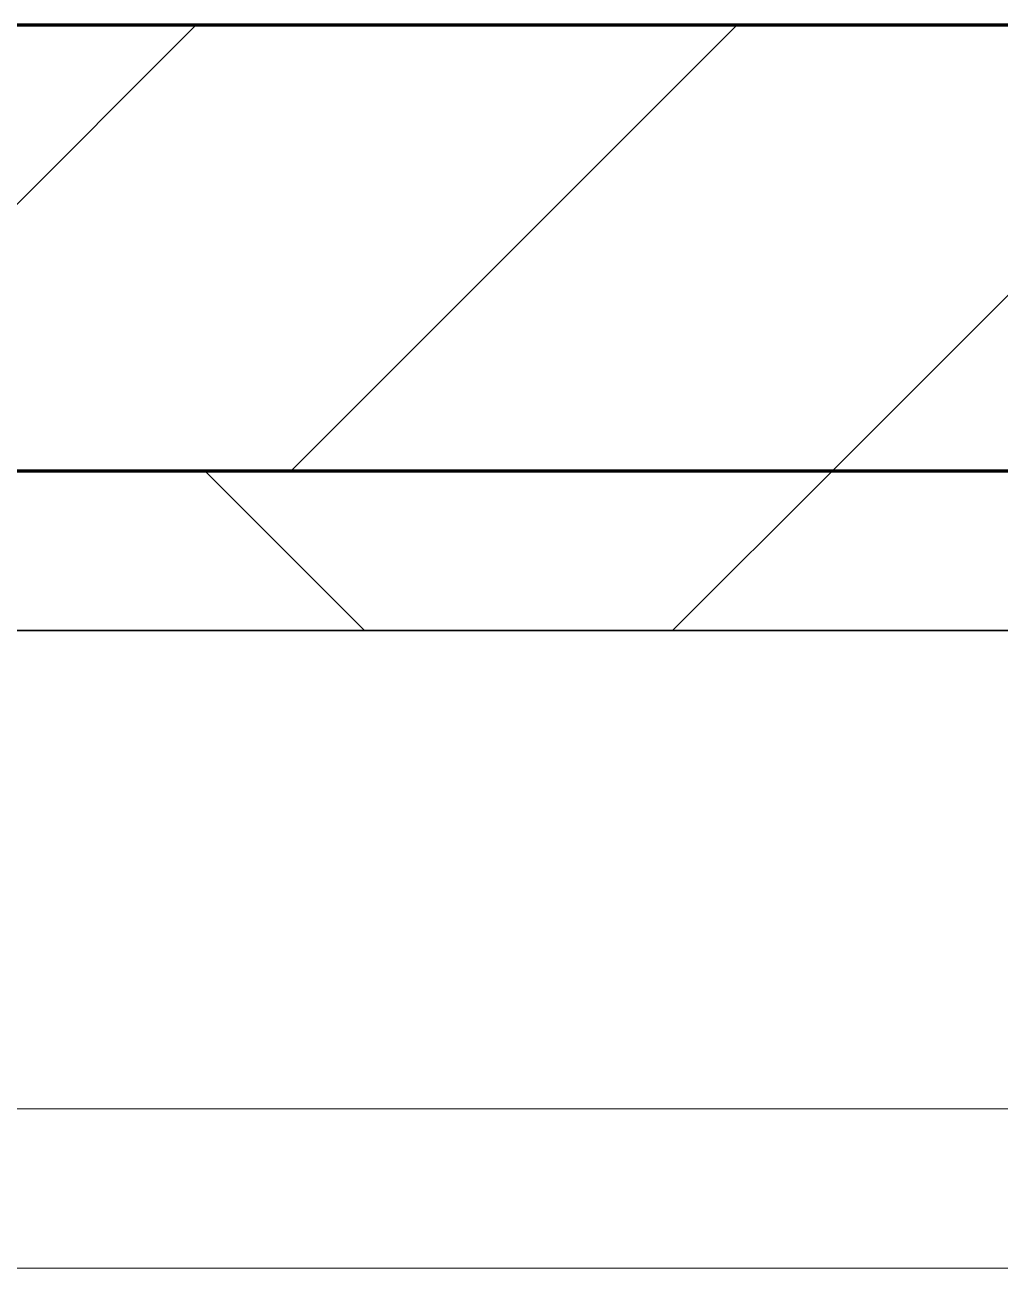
# Model space of a CAD drawing. Header units: millimetres. Extents: x -795739 to -715748, y -34378 to 22353.
# Drawn here: x -722464.2 to -722158.3, y 3879 to 4269 of the extents above; entities that cross this region are included whole.
import ezdxf

# ---------------------------------------------------------------- set-up
doc = ezdxf.new("R2010")
doc.units = ezdxf.units.MM
for name, color, linetype, lineweight in [('A-GLAZ-CURT', 2, 'Continuous', 9), ('A-WALL', 5, 'Continuous', 35), ('A-WALL-FNSH', 2, 'Continuous', 35), ('A-WALL-PATT', 1, 'Continuous', 9)]:
    doc.layers.add(name, color=color, linetype=linetype, lineweight=lineweight)

# ---------------------------------------------------------------- blocks, each defined once
blk = doc.blocks.new('System Panel - DPA-AR_Metal Ceiling Rectangular Panel-V13-4282-01 ENLARGED LOWER PLATFORM LEVEL - REFLECTED CEILING PLAN - SHEET 3')
at = {"layer": 'A-GLAZ-CURT'}
for p, q in [((-724307.37, 4079.02), (-726707.37, 4079.02)), ((-726707.37, 4079.02), (-724307.37, 4079.02)), ((-726707.37, 3929.03), (-724307.37, 3929.03)), ((-724307.37, 3929.03), (-726707.37, 3929.03))]:
    blk.add_line(p, q, dxfattribs=at)
blk = doc.blocks.new('System Panel - DPA-AR_Metal Ceiling Rectangular Panel-V27-4282-01 ENLARGED LOWER PLATFORM LEVEL - REFLECTED CEILING PLAN - SHEET 3')
at = {"layer": 'A-GLAZ-CURT'}
for p, q in [((-773182.37, 3879.03), (-775582.37, 3879.03)), ((-775582.37, 3879.03), (-773182.37, 3879.03))]:
    blk.add_line(p, q, dxfattribs=at)
blk = doc.blocks.new('PPLS-PP19_Custom Tile Pattern - Custom Tile Pattern-V83-4282-01 ENLARGED LOWER PLATFORM LEVEL - REFLECTED CEILING PLAN - SHEET 3')
at = {"layer": 'A-GLAZ-CURT'}
for p, q in [((-300, 0), (300, 0)), ((300, 0), (-300, 0)), ((230.06, 0), (300, 0)), ((-300, -50), (300, -50)), ((300, -50), (-300, -50))]:
    blk.add_line(p, q, dxfattribs=at)
for points, knots in [([(300, 0), (286.53, 0), (254.22, 0), (207.11, 0), (177.41, 0), (159.34, 0), (158.33, 0), (158.3, 0)], [-285.253232, -285.253232, -285.253232, -285.253232, -244.693688, -187.987675, -143.776725, -129.632772, -123.352749, -123.352749, -123.352749, -123.352749]), ([(171.51, 0), (176.48, 0), (193.23, 0), (201.73, 0), (208.81, 0), (213.9, 0), (241.96, 0), (266.73, 0), (281.71, 0), (291.71, 0), (296.52, 0), (297.86, 0), (298.09, 0)], [-7971.819559, -7971.819559, -7971.819559, -7971.819559, -7784.112253, -7606.717214, -7289.299508, -7042.621073, -6582.165592, -6068.460911, -5766.029927, -5566.724884, -5280.360606, -5199.253518, -5199.253518, -5199.253518, -5199.253518]), ([(300, 0), (288.22, 0), (262, 0), (230.43, 0), (219.94, 0), (219.02, 0)], [-12528.858583, -12528.858583, -12528.858583, -12528.858583, -11905.454923, -11162.864862, -10856.732305, -10856.732305, -10856.732305, -10856.732305]), ([(284.76, 0), (284.76, 0), (285.09, 0), (287.47, 0), (293.59, 0), (297.76, 0), (300, 0)], [-4110.630118, -4110.630118, -4110.630118, -4110.630118, -4053.389046, -3959.664717, -3862.421465, -3746.95702, -3746.95702, -3746.95702, -3746.95702]), ([(297.38, 0), (295.84, 0), (291.62, 0), (285.38, 0), (284.87, 0)], [-4803.172655, -4803.172655, -4803.172655, -4803.172655, -4358.271401, -4143.037883, -4143.037883, -4143.037883, -4143.037883])]:
    blk.add_open_spline(points, degree=3, knots=knots, dxfattribs=at)
blk = doc.blocks.new('PPLS-PP19_Custom Tile Pattern - Custom Tile Pattern-V84-4282-01 ENLARGED LOWER PLATFORM LEVEL - REFLECTED CEILING PLAN - SHEET 3')
at = {"layer": 'A-GLAZ-CURT'}
for p, q in [((-300, 0), (300, 0)), ((300, 0), (-300, 0)), ((-293.07, 0), (-282.23, 0)), ((-282.23, 0), (-293.07, 0)), ((-281.82, 0), (-275.75, 0)), ((-275.75, 0), (-281.82, 0)), ((-222.32, 0), (-214.37, 0)), ((-214.37, 0), (-222.32, 0)), ((-213.66, 0), (-205, 0)), ((-205, 0), (-213.66, 0)), ((-300, -50), (300, -50)), ((300, -50), (-300, -50))]:
    blk.add_line(p, q, dxfattribs=at)
at = {"layer": 'A-GLAZ-CURT', "flags": 128}
for points in [[(-300, 0), (-291.56, 0), (-283.3, 0)], [(-146.51, 0), (-150.63, 0), (-155.53, 0), (-160.27, 0), (-164.95, 0), (-169.65, 0), (-174.47, 0), (-179.49, 0), (-184.81, 0), (-190.44, 0), (-196.37, 0), (-202.58, 0), (-209.04, 0), (-215.73, 0), (-222.63, 0), (-229.72, 0), (-236.97, 0), (-244.39, 0), (-251.96, 0), (-259.67, 0), (-267.51, 0), (-275.48, 0), (-283.55, 0), (-291.73, 0), (-300, 0)], [(-282.23, 0), (-275.2, 0), (-267.26, 0), (-259.45, 0), (-251.77, 0), (-244.2, 0), (-236.74, 0), (-229.36, 0), (-222.06, 0), (-214.83, 0)], [(-214.35, 0), (-207.71, 0), (-200.76, 0), (-194.02, 0), (-187.54, 0), (-181.38, 0), (-175.58, 0), (-170.25, 0), (-165.64, 0), (-162.01, 0), (-159.53, 0), (-157.46, 0), (-154.52, 0), (-149.42, 0), (-141.84, 0), (-132.81, 0), (-126.08, 0)], [(-125.17, 0), (-128.55, 0), (-134.16, 0), (-140.03, 0), (-145.5, 0)]]:
    blk.add_lwpolyline(points, dxfattribs=at)
at = {"layer": 'A-GLAZ-CURT'}
for points, knots in [([(-300, 0), (-284.65, 0), (-236.57, 0), (-174.61, 0), (-129.95, 0), (-110.8, 0), (-99.5, 0), (-91.46, 0)], [-5323.127839, -5323.127839, -5323.127839, -5323.127839, -4502.809032, -2700.551212, -1002.059161, -460.363443, 0, 0, 0, 0]), ([(-146.48, 0), (-166.6, 0), (-208.04, 0), (-262.56, 0), (-294.48, 0), (-300, 0)], [-16805.823987, -16805.823987, -16805.823987, -16805.823987, -15131.813646, -13729.592194, -13439.944408, -13439.944408, -13439.944408, -13439.944408]), ([(-146.79, 0), (-147.98, 0), (-149.3, 0), (-158.72, 0), (-174.02, 0), (-185.59, 0), (-209.77, 0), (-232.01, 0), (-255.22, 0), (-262.59, 0), (-264.9, 0), (-265.4, 0)], [-2789.261461, -2789.261461, -2789.261461, -2789.261461, -2477.344047, -2237.412286, -2029.680487, -1755.085331, -1400.429864, -858.079193, -543.655514, -208.940337, 0, 0, 0, 0]), ([(-258.6, 0), (-257.91, 0), (-254.26, 0), (-241.25, 0), (-226.82, 0), (-217.53, 0), (-215.02, 0)], [-5722.54675, -5722.54675, -5722.54675, -5722.54675, -5657.471696, -5413.335975, -5017.494783, -4877.606962, -4877.606962, -4877.606962, -4877.606962]), ([(-214.35, 0), (-217.16, 0), (-222.53, 0), (-231.26, 0), (-233.46, 0), (-234, 0)], [-1124.826741, -1124.826741, -1124.826741, -1124.826741, -978.033455, -846.069444, -682.911962, -682.911962, -682.911962, -682.911962]), ([(-233.49, 0), (-233.44, 0), (-232.38, 0), (-230.74, 0), (-225.3, 0), (-223.63, 0)], [-455.274641, -455.274641, -455.274641, -455.274641, -440.605512, -119.536984, 0, 0, 0, 0]), ([(-214.36, 0), (-213.77, 0), (-210.16, 0), (-200.2, 0), (-185.8, 0), (-171.77, 0), (-158.7, 0), (-157.22, 0)], [-4865.371012, -4865.371012, -4865.371012, -4865.371012, -4832.723979, -4666.091899, -4349.945572, -4000.813434, -3840.635403, -3840.635403, -3840.635403, -3840.635403]), ([(-213.8, 0), (-212.04, 0), (-202.61, 0), (-188.58, 0), (-169.02, 0), (-156.08, 0), (-148.3, 0), (-146.48, 0)], [-5260.95141, -5260.95141, -5260.95141, -5260.95141, -5161.076232, -4739.070012, -4465.409639, -4149.119819, -4050.191705, -4050.191705, -4050.191705, -4050.191705]), ([(-133.82, 0), (-135.51, 0), (-137.8, 0), (-149.31, 0), (-162.01, 0), (-177.91, 0), (-196.42, 0), (-208.16, 0), (-213.59, 0)], [-2731.647847, -2731.647847, -2731.647847, -2731.647847, -2418.507304, -2308.929706, -2113.765672, -1763.376603, -1422.553702, -1138.186603, -1138.186603, -1138.186603, -1138.186603]), ([(-152.35, 0), (-151.03, 0), (-149.12, 0), (-146.95, 0), (-146.49, 0)], [-3494.978217, -3494.978217, -3494.978217, -3494.978217, -3371.022232, -3341.352801, -3341.352801, -3341.352801, -3341.352801]), ([(-147.08, 0), (-147.38, 0), (-149.01, 0), (-150.03, 0), (-150.57, 0)], [-5319.88299, -5319.88299, -5319.88299, -5319.88299, -5298.784692, -5196.16478, -5196.16478, -5196.16478, -5196.16478]), ([(-150.34, 0), (-150.07, 0), (-148.94, 0), (-147.66, 0), (-146.54, 0)], [-4948.728362, -4948.728362, -4948.728362, -4948.728362, -4883.323924, -4701.291944, -4701.291944, -4701.291944, -4701.291944]), ([(-78.59, 0), (-79.19, 0), (-88.93, 0), (-110.94, 0), (-130.52, 0), (-147.74, 0), (-149.07, 0)], [-7541.446817, -7541.446817, -7541.446817, -7541.446817, -7508.296369, -7004.680444, -6449.282163, -6277.220794, -6277.220794, -6277.220794, -6277.220794]), ([(-148.23, 0), (-146.94, 0), (-140.15, 0), (-137.28, 0), (-133.93, 0), (-128.78, 0), (-126.5, 0)], [-6162.058746, -6162.058746, -6162.058746, -6162.058746, -6017.569127, -5560.701257, -5364.112219, -5231.017328, -5231.017328, -5231.017328, -5231.017328]), ([(-118.78, 0), (-121.86, 0), (-126.28, 0), (-136.41, 0), (-143.96, 0), (-146.58, 0)], [-5938.474035, -5938.474035, -5938.474035, -5938.474035, -5700.061948, -5508.838257, -5331.631277, -5331.631277, -5331.631277, -5331.631277]), ([(-146.58, 0), (-146.51, 0), (-145.38, 0), (-135.69, 0), (-128.29, 0), (-125.15, 0)], [-415.434775, -415.434775, -415.434775, -415.434775, -406.956646, -290.263673, 0, 0, 0, 0]), ([(-137.88, 0), (-140.56, 0), (-144.33, 0), (-146.1, 0), (-146.54, 0)], [-3187.727384, -3187.727384, -3187.727384, -3187.727384, -2919.378265, -2810.803011, -2810.803011, -2810.803011, -2810.803011]), ([(-146.49, 0), (-144.9, 0), (-139.99, 0), (-127.26, 0), (-107.3, 0), (-90.42, 0), (-75.26, 0), (-68.41, 0), (-65.12, 0), (-63.63, 0)], [-4698.296122, -4698.296122, -4698.296122, -4698.296122, -4440.880425, -4054.690705, -3793.097032, -3402.597032, -3144.956779, -3050.982048, -2969.237017, -2969.237017, -2969.237017, -2969.237017]), ([(-146.3, 0), (-142.49, 0), (-135.37, 0), (-127.33, 0), (-124.19, 0), (-123.43, 0), (-123.28, 0)], [-4046.8857, -4046.8857, -4046.8857, -4046.8857, -3839.893365, -3647.167523, -3488.92562, -3439.852845, -3439.852845, -3439.852845, -3439.852845]), ([(-78.59, 0), (-79.94, 0), (-94.53, 0), (-117.29, 0), (-141.94, 0), (-145.61, 0)], [-19130.951849, -19130.951849, -19130.951849, -19130.951849, -18935.241197, -17136.203329, -16829.876344, -16829.876344, -16829.876344, -16829.876344]), ([(-86.16, 0), (-91.37, 0), (-104.13, 0), (-122.65, 0), (-137.71, 0), (-143.86, 0), (-145.56, 0)], [-1681.3698, -1681.3698, -1681.3698, -1681.3698, -1374.161226, -945.742622, -741.901385, -560.4566, -560.4566, -560.4566, -560.4566]), ([(-127.41, 0), (-131.63, 0), (-133.16, 0), (-134.09, 0), (-134.15, 0)], [-8540.990293, -8540.990293, -8540.990293, -8540.990293, -8266.114998, -8246.473386, -8246.473386, -8246.473386, -8246.473386]), ([(-134.15, 0), (-133.32, 0), (-130.31, 0), (-117.33, 0), (-92.04, 0), (-74.02, 0), (-62.74, 0), (-60.36, 0), (-59.97, 0)], [-7657.439573, -7657.439573, -7657.439573, -7657.439573, -7293.749979, -6839.55839, -6236.997189, -5713.340575, -5140.470607, -5006.787413, -5006.787413, -5006.787413, -5006.787413]), ([(-120.13, 0), (-120.14, 0), (-120.24, 0), (-121.3, 0), (-129.25, 0), (-133.82, 0)], [-2933.992132, -2933.992132, -2933.992132, -2933.992132, -2920.575025, -2840.280255, -2731.647847, -2731.647847, -2731.647847, -2731.647847]), ([(-113.43, 0), (-113.44, 0), (-113.96, 0), (-119.73, 0), (-125.43, 0), (-127.03, 0), (-127.41, 0)], [-328.499627, -328.499627, -328.499627, -328.499627, -282.672656, -98.539552, -24.539552, 0, 0, 0, 0]), ([(-126.5, 0), (-122.44, 0), (-108.71, 0), (-93.05, 0), (-81.72, 0), (-78.6, 0)], [-5231.017328, -5231.017328, -5231.017328, -5231.017328, -4994.692869, -4542.524482, -4361.546694, -4361.546694, -4361.546694, -4361.546694]), ([(-125.15, 0), (-124.93, 0), (-121.96, 0), (-113.01, 0), (-98.9, 0), (-88.91, 0), (-81.4, 0), (-79.76, 0)], [-3362.7396, -3362.7396, -3362.7396, -3362.7396, -3342.215224, -3074.362186, -2902.289527, -2605.247022, -2522.0547, -2522.0547, -2522.0547, -2522.0547]), ([(-122.08, 0), (-122.01, 0), (-121.69, 0), (-121.2, 0), (-120.88, 0)], [-3136.336417, -3136.336417, -3136.336417, -3136.336417, -3110.304437, -3035.164275, -3035.164275, -3035.164275, -3035.164275]), ([(-78.6, 0), (-87.77, 0), (-99.69, 0), (-114.02, 0), (-117.28, 0), (-118.78, 0)], [-731.099989, -731.099989, -731.099989, -731.099989, -229.489605, -116.330425, 0, 0, 0, 0]), ([(-117.74, 0), (-117.19, 0), (-114.78, 0), (-113.43, 0), (-113.43, 0)], [-821.249067, -821.249067, -821.249067, -821.249067, -394.672656, -330.879064, -330.879064, -330.879064, -330.879064]), ([(-36.62, 0), (-36.62, 0), (-40.35, 0), (-44.32, 0), (-58.97, 0), (-85.2, 0), (-107.61, 0), (-116.56, 0), (-117.56, 0)], [-4069.478503, -4069.478503, -4069.478503, -4069.478503, -3858.647035, -3538.256648, -2842.901703, -2193.204658, -1433.981041, -985.49888, -985.49888, -985.49888, -985.49888]), ([(-115.82, 0), (-114.96, 0), (-110.41, 0), (-96.78, 0), (-71.33, 0), (-42.53, 0), (-12.78, 0), (4.23, 0), (9.64, 0), (10.14, 0), (10.18, 0)], [-5724.064692, -5724.064692, -5724.064692, -5724.064692, -5430.283136, -5103.229623, -4799.173296, -4065.652676, -3589.737505, -3285.047089, -3066.359526, -3044.715262, -3044.715262, -3044.715262, -3044.715262]), ([(-78.93, 0), (-84.8, 0), (-96.1, 0), (-112.01, 0), (-114.94, 0), (-115.63, 0)], [-1096.097494, -1096.097494, -1096.097494, -1096.097494, -789.402658, -501.969187, -243.577221, -243.577221, -243.577221, -243.577221]), ([(-91.46, 0), (-90.09, 0), (-84.7, 0), (-77.43, 0), (-72.73, 0), (-72.64, 0), (-72.64, 0)], [-19832.387487, -19832.387487, -19832.387487, -19832.387487, -19753.885894, -19541.04734, -19478.625389, -19471.062469, -19471.062469, -19471.062469, -19471.062469]), ([(-29.03, 0), (-33.97, 0), (-43.74, 0), (-56.37, 0), (-71.66, 0), (-77.83, 0), (-82.66, 0), (-83.28, 0), (-83.28, 0)], [-2680.714891, -2680.714891, -2680.714891, -2680.714891, -2413.671296, -2161.752162, -2006.592567, -1646.621388, -1424.436217, -1393.971743, -1393.971743, -1393.971743, -1393.971743]), ([(-83.28, 0), (-83.28, 0), (-82.95, 0), (-80.89, 0), (-79.53, 0)], [-1393.4169, -1393.4169, -1393.4169, -1393.4169, -1353.722004, -1286.743147, -1286.743147, -1286.743147, -1286.743147]), ([(-63.96, 0), (-64.13, 0), (-69.95, 0), (-75.65, 0), (-78.61, 0)], [-2171.769325, -2171.769325, -2171.769325, -2171.769325, -2007.031671, -1830.862354, -1830.862354, -1830.862354, -1830.862354]), ([(9.32, 0), (9.08, 0), (7.65, 0), (2.57, 0), (-12.23, 0), (-25.64, 0), (-40, 0), (-56.24, 0), (-69.56, 0), (-76.57, 0), (-78.61, 0)], [-2922.926651, -2922.926651, -2922.926651, -2922.926651, -2882.788014, -2720.818881, -2518.50168, -2125.455881, -1792.521578, -1466.981642, -1208.454564, -1101.811382, -1101.811382, -1101.811382, -1101.811382]), ([(-78.6, 0), (-75.06, 0), (-70.05, 0), (-65.93, 0), (-65.07, 0)], [-2502.305387, -2502.305387, -2502.305387, -2502.305387, -2322.099534, -2241.8264, -2241.8264, -2241.8264, -2241.8264]), ([(-78.57, 0), (-74.53, 0), (-62.92, 0), (-48.14, 0), (-36.49, 0), (-33.57, 0), (-29.94, 0), (-28.57, 0)], [-1271.235704, -1271.235704, -1271.235704, -1271.235704, -1073.56893, -651.549973, -296.515819, -83.513472, 0, 0, 0, 0]), ([(-78.48, 0), (-72.44, 0), (-61.77, 0), (-54.4, 0), (-48.53, 0), (-30.79, 0), (-18.03, 0), (8.61, 0), (15.02, 0), (22.91, 0), (31, 0), (39.04, 0), (51.19, 0), (58.74, 0), (61.34, 0), (61.45, 0)], [-4359.181107, -4359.181107, -4359.181107, -4359.181107, -4008.285538, -3689.699207, -3546.54457, -3315.260113, -2864.387349, -2439.246196, -2084.094819, -1956.422387, -1818.904206, -1645.594513, -1443.202566, -1228.752106, -1120.932285, -1120.932285, -1120.932285, -1120.932285]), ([(-36.33, 0), (-36.43, 0), (-37.27, 0), (-45.02, 0), (-46.13, 0), (-60.59, 0), (-72.27, 0), (-78.11, 0)], [-1855.773136, -1855.773136, -1855.773136, -1855.773136, -1810.870157, -1672.078046, -1405.135169, -1060.00838, -740.068933, -740.068933, -740.068933, -740.068933]), ([(-26.75, 0), (-27.82, 0), (-36.18, 0), (-52.86, 0), (-68.54, 0), (-77.81, 0)], [-8718.362214, -8718.362214, -8718.362214, -8718.362214, -8532.293389, -8073.216054, -7555.913918, -7555.913918, -7555.913918, -7555.913918]), ([(-66.39, 0), (-66.39, 0), (-63.63, 0), (-53.63, 0), (-34.42, 0), (-29.82, 0), (-29.19, 0)], [-2493.31794, -2493.31794, -2493.31794, -2493.31794, -2315.303971, -1809.437387, -963.711516, -666.19313, -666.19313, -666.19313, -666.19313]), ([(31.18, 0), (25.97, 0), (11.99, 0), (-16.92, 0), (-47.42, 0), (-65.77, 0), (-66.37, 0), (-66.38, 0)], [-4496.803627, -4496.803627, -4496.803627, -4496.803627, -4222.080604, -3745.412743, -2981.410125, -2542.574734, -2498.224237, -2498.224237, -2498.224237, -2498.224237]), ([(-63.63, 0), (-61.49, 0), (-57.39, 0), (-54.49, 0), (-45.2, 0), (-40.79, 0), (-40.46, 0), (-40.44, 0)], [-2969.237017, -2969.237017, -2969.237017, -2969.237017, -2851.217951, -2734.127174, -2474.780881, -2410.990208, -2350.645972, -2350.645972, -2350.645972, -2350.645972]), ([(-58.83, 0), (-58.37, 0), (-57.29, 0), (-54.23, 0), (-46.33, 0), (-42.62, 0), (-41.76, 0)], [-4859.52896, -4859.52896, -4859.52896, -4859.52896, -4680.891996, -4469.85053, -4321.566175, -4270.495146, -4270.495146, -4270.495146, -4270.495146]), ([(-51.83, 0), (-51.83, 0), (-51.78, 0), (-47.4, 0), (-46.01, 0), (-40.22, 0), (-36.78, 0)], [-632.814994, -632.814994, -632.814994, -632.814994, -627.965721, -508.377888, -260.442412, 0, 0, 0, 0]), ([(57.15, 0), (55.9, 0), (48.66, 0), (37, 0), (24.07, 0), (12.82, 0), (-2.9, 0), (-20.62, 0), (-32.81, 0), (-44.85, 0), (-51.43, 0), (-51.79, 0)], [-2702.20583, -2702.20583, -2702.20583, -2702.20583, -2634.532728, -2313.748533, -2106.613311, -1925.670641, -1617.263037, -1290.787923, -1039.307308, -819.71621, -644.910881, -644.910881, -644.910881, -644.910881]), ([(-41.76, 0), (-39.9, 0), (-37.72, 0), (-36.92, 0), (-36.77, 0)], [-4270.495146, -4270.495146, -4270.495146, -4270.495146, -4161.040818, -4106.245333, -4106.245333, -4106.245333, -4106.245333]), ([(-36.78, 0), (-32.43, 0), (-19.22, 0), (8.83, 0), (43.36, 0), (70.92, 0), (82.12, 0), (83.66, 0)], [-6191.144455, -6191.144455, -6191.144455, -6191.144455, -5862.463379, -5340.621928, -4573.028122, -4094.177415, -3869.465285, -3869.465285, -3869.465285, -3869.465285]), ([(-36.29, 0), (-36.29, 0), (-34.66, 0), (-28.88, 0), (-26.95, 0), (-26.54, 0)], [-9150.272121, -9150.272121, -9150.272121, -9150.272121, -9057.163041, -8919.836787, -8834.607043, -8834.607043, -8834.607043, -8834.607043]), ([(30.82, 0), (29.27, 0), (20.14, 0), (3.54, 0), (-16.58, 0), (-34.76, 0), (-36.04, 0)], [-10462.034656, -10462.034656, -10462.034656, -10462.034656, -10363.088938, -9884.23066, -9424.652049, -9182.880979, -9182.880979, -9182.880979, -9182.880979]), ([(-33.34, 0), (-33.34, 0), (-32.93, 0), (-31.16, 0), (-30.52, 0)], [-2415.024266, -2415.024266, -2415.024266, -2415.024266, -2357.633367, -2323.618664, -2323.618664, -2323.618664, -2323.618664]), ([(70.61, 0), (66.16, 0), (55.8, 0), (39.61, 0), (24.74, 0), (2.64, 0), (-17.84, 0), (-30.57, 0), (-31.82, 0), (-32, 0)], [-4647.237329, -4647.237329, -4647.237329, -4647.237329, -4326.416877, -4098.545751, -3766.694881, -3333.063701, -2994.501669, -2698.150104, -2614.070998, -2614.070998, -2614.070998, -2614.070998]), ([(-30.76, 0), (-30.73, 0), (-29.99, 0), (-23.47, 0), (-15.75, 0), (-15.19, 0)], [-54176.191683, -54176.191683, -54176.191683, -54176.191683, -54157.274271, -53749.15266, -53717.791567, -53717.791567, -53717.791567, -53717.791567]), ([(-30.52, 0), (-27.11, 0), (-21.45, 0), (-14.43, 0), (-10.74, 0)], [-2323.618664, -2323.618664, -2323.618664, -2323.618664, -2142.497158, -1953.227935, -1953.227935, -1953.227935, -1953.227935]), ([(-13, 0), (-14.35, 0), (-17.68, 0), (-25.97, 0), (-29.52, 0), (-30.21, 0)], [-55207.591944, -55207.591944, -55207.591944, -55207.591944, -54789.006179, -54461.685999, -54290.791712, -54290.791712, -54290.791712, -54290.791712]), ([(8.33, 0), (8.19, 0), (7.18, 0), (0.32, 0), (-13.89, 0), (-24.92, 0), (-29.03, 0)], [-3574.286521, -3574.286521, -3574.286521, -3574.286521, -3526.962355, -3285.499107, -2903.012179, -2680.714891, -2680.714891, -2680.714891, -2680.714891]), ([(-28.98, 0), (-28.66, 0), (-27.39, 0), (-24.45, 0), (-22.56, 0)], [-166.548282, -166.548282, -166.548282, -166.548282, -102.06493, 0, 0, 0, 0]), ([(-28.57, 0), (-26.93, 0), (-20.29, 0), (-11.45, 0), (2.08, 0), (13.15, 0), (21.24, 0), (24.62, 0), (24.72, 0), (24.72, 0)], [-5361.429781, -5361.429781, -5361.429781, -5361.429781, -5261.36855, -5050.479954, -4785.90057, -4596.498881, -4445.288762, -4384.376941, -4376.041937, -4376.041937, -4376.041937, -4376.041937]), ([(-22.56, 0), (-20.27, 0), (-17.03, 0), (-13.02, 0), (-11.43, 0), (-10.64, 0)], [-56468.192263, -56468.192263, -56468.192263, -56468.192263, -56344.022017, -56303.229861, -56254.778324, -56254.778324, -56254.778324, -56254.778324])]:
    blk.add_open_spline(points, degree=3, knots=knots, dxfattribs=at)
for points in [[(-223.63, 0), (-220.94, 0), (-217.74, 0), (-214.38, 0)], [(-146.48, 0), (-144.75, 0), (-142.54, 0), (-138.62, 0)], [(-79.08, 0), (-81.43, 0), (-83.78, 0), (-86.16, 0)], [(-72.93, 0), (-74.4, 0), (-76.16, 0), (-78.11, 0)], [(-39.84, 0), (-39.08, 0), (-38.11, 0), (-37.36, 0)]]:
    blk.add_open_spline(points, degree=3, dxfattribs=at)
blk = doc.blocks.new('*U553')
at = {"layer": 'A-GLAZ-CURT', "rotation": 180}
for name, p in [('PPLS-PP19_Custom Tile Pattern - Custom Tile Pattern-V84-4282-01 ENLARGED LOWER PLATFORM LEVEL - REFLECTED CEILING PLAN - SHEET 3', (56400, 500)), ('PPLS-PP19_Custom Tile Pattern - Custom Tile Pattern-V83-4282-01 ENLARGED LOWER PLATFORM LEVEL - REFLECTED CEILING PLAN - SHEET 3', (57000, 500))]:
    blk.add_blockref(name, p, dxfattribs=at)
at = {"layer": 'A-GLAZ-CURT'}
for name, p in [('System Panel - DPA-AR_Metal Ceiling Rectangular Panel-V13-4282-01 ENLARGED LOWER PLATFORM LEVEL - REFLECTED CEILING PLAN - SHEET 3', (781282.37, -3579.02)), ('System Panel - DPA-AR_Metal Ceiling Rectangular Panel-V27-4282-01 ENLARGED LOWER PLATFORM LEVEL - REFLECTED CEILING PLAN - SHEET 3', (830157.37, -3579.02))]:
    blk.add_blockref(name, p, dxfattribs=at)

msp = doc.modelspace()

# ---------------------------------------------------------------- hatches: boundary and pattern name
at = {"layer": 'A-WALL-PATT', "lineweight": 9}
h = msp.add_hatch(dxfattribs=at)
h.set_pattern_fill('FP_2', color=256, style=0, pattern_type=2)
h.set_pattern_definition([(45, (0, 0), (-84.852814, 84.852814), [])])
h.paths.add_polyline_path([(-721521.38, 4129.02), (-720978.37, 4129.02), (-720978.37, 4269.02), (-728752.37, 4269.02), (-728752.37, 4129.02), (-722064.39, 4129.02)])
h = msp.add_hatch(dxfattribs=at)
h.set_pattern_fill('FP_3', color=256, style=0, pattern_type=2)
h.set_pattern_definition([(45, (0, 0), (-212.13203, 212.13203), []), (135, (0, 0), (-212.13203, -212.13203), [])])
h.paths.add_polyline_path([(-721181.99, 4079.02), (-720978.37, 4079.02), (-720978.37, 4129.02), (-728752.37, 4129.02), (-728752.37, 4079.02), (-721249.87, 4079.02)])

# ---------------------------------------------------------------- linework, layer by layer
at = {"layer": 'A-WALL', "color": 7, "lineweight": 70}
for p, q in [((-728552.37, 4269.02), (-720978.37, 4269.02)), ((-720978.37, 4129.02), (-728752.37, 4129.02))]:
    msp.add_line(p, q, dxfattribs=at)
at = {"layer": 'A-WALL-FNSH', "color": 250}
for p, q in [((-728752.37, 4129.02), (-720978.37, 4129.02)), ((-720978.37, 4079.02), (-728752.37, 4079.02))]:
    msp.add_line(p, q, dxfattribs=at)

# ---------------------------------------------------------------- block references
msp.add_blockref('*U553', (-778882.37, 3579.02))

doc.saveas('drawing.dxf')
